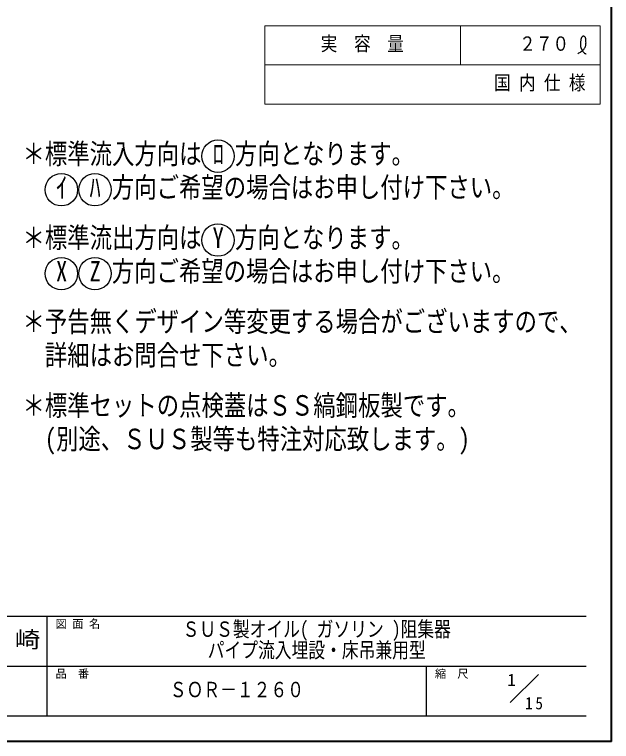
# Model space of a CAD drawing. Units: millimetres at full size, sheet at 1:15; details may follow other scales. Extents: x -3171 to 2904, y -2098 to 2117.
# Drawn here: x 1303 to 2904, y -2098 to -148 of the extents above; entities that cross this region are included whole.
import ezdxf
from ezdxf.enums import TextEntityAlignment as Align

# ---------------------------------------------------------------- set-up
doc = ezdxf.new("R2010")
doc.units = ezdxf.units.MM
doc.header["$LTSCALE"] = 15
doc.layers.add('0-6_補助線', color=4, linetype='Continuous', lineweight=9)
doc.styles.add('ＭＳ ゴシック', font='')
doc.styles.get('ＭＳ ゴシック').set_extended_font_data('MS Gothic')

msp = doc.modelspace()

# ---------------------------------------------------------------- linework, layer by layer
at = {"layer": '0-6_補助線', "color": 1, "lineweight": 40}
for q in [(2904.12, 2117.05), (-3170.88, -2097.95)]:
    msp.add_line((2904.12, -2097.95), q, dxfattribs=at)
at = {"layer": '0-6_補助線', "color": 3, "lineweight": 18}
for p, q in [((1974.12, -177.95), (2874.12, -177.95)), ((1974.12, -177.95), (1974.12, -387.95)), ((2499.12, -177.95), (2499.12, -282.95)), ((2874.12, -177.95), (2874.12, -387.95)), ((1974.12, -282.95), (2874.12, -282.95)), ((1974.12, -387.95), (2874.12, -387.95))]:
    msp.add_line(p, q, dxfattribs=at)
at = {"layer": '0-6_補助線', "color": 6, "lineweight": 25}
for p, q in [((2836.62, -1762.6), (-133.38, -1762.6)), ((1390.19, -2030.45), (1390.19, -1762.6)), ((2836.62, -1896.53), (988.4, -1896.53)), ((2408.05, -2030.45), (2408.05, -1896.53)), ((2836.62, -2030.45), (-133.38, -2030.45))]:
    msp.add_line(p, q, dxfattribs=at)
at = {"layer": '0-6_補助線', "color": 7, "lineweight": 18}
msp.add_line((2632.28, -1993.72), (2708.05, -1917.95), dxfattribs=at)
at = {"layer": '0-6_補助線', "color": 5, "lineweight": 25}
for points in [[(2813.67, -252.96), (2814.9, -252.26), (2817, -251.03), (2819.08, -249.78), (2821.14, -248.47), (2823.15, -247.1), (2825.11, -245.64), (2826.21, -244.74), (2827.02, -244.04), (2828.38, -242.79), (2829.67, -241.47), (2830.86, -240.07), (2831.95, -238.6), (2832.91, -237.04), (2833.41, -236.11), (2833.76, -235.35), (2834.29, -233.99), (2834.74, -232.61), (2835.1, -231.19), (2835.38, -229.76), (2835.58, -228.31), (2835.67, -227.47), (2835.73, -226.61), (2835.8, -225.12), (2835.81, -223.62), (2835.79, -222.13), (2835.74, -220.62), (2835.69, -219.11), (2835.67, -218.23), (2835.64, -217.3), (2835.58, -215.69), (2835.45, -214.09), (2835.2, -212.53), (2834.78, -211.02), (2834.12, -209.57), (2833.61, -208.77), (2833.29, -208.34), (2832.66, -207.64), (2831.96, -207.02), (2831.2, -206.51)], [(2831.2, -206.51), (2830.4, -206.13), (2829.57, -205.92), (2829.09, -205.89), (2828.69, -205.92), (2828, -206.07), (2827.33, -206.33), (2826.68, -206.69), (2826.07, -207.14), (2825.49, -207.64), (2825.18, -207.95), (2824.75, -208.43), (2824.11, -209.32), (2823.57, -210.26), (2823.12, -211.25), (2822.75, -212.26), (2822.45, -213.3), (2822.31, -213.91), (2822.14, -214.67), (2821.91, -216), (2821.72, -217.33), (2821.57, -218.66), (2821.45, -220), (2821.34, -221.35), (2821.28, -222.13), (2821.2, -223.06), (2821.07, -224.67), (2820.96, -226.28), (2820.89, -227.88), (2820.89, -229.48), (2820.97, -231.08), (2821.07, -232), (2821.19, -232.79), (2821.46, -234.16), (2821.81, -235.51), (2822.23, -236.85), (2822.7, -238.17), (2823.22, -239.47), (2823.54, -240.22), (2823.78, -240.76)], [(2823.78, -240.76), (2824.21, -241.67), (2824.65, -242.58), (2825.12, -243.48), (2825.6, -244.37), (2826.11, -245.26), (2826.42, -245.77), (2826.78, -246.37), (2827.44, -247.38), (2828.15, -248.36), (2828.9, -249.29), (2829.72, -250.15), (2830.6, -250.92), (2831.14, -251.32), (2831.61, -251.62), (2832.46, -252.07), (2833.34, -252.46), (2834.25, -252.81), (2835.19, -253.12), (2836.14, -253.42), (2836.69, -253.58)]]:
    msp.add_lwpolyline(points, dxfattribs=at)
for centre in [(1848.37, -527.95), (1428.37, -617.95), (1518.37, -617.95), (1848.37, -752.95), (1428.37, -842.95), (1518.37, -842.95)]:
    msp.add_circle(centre, 43.5, dxfattribs=at)

# ---------------------------------------------------------------- texts
at = {"layer": '0-6_補助線', "color": 7, "style": 'ＭＳ ゴシック'}
for s, height, width, p in [('実\u3000容\u3000量', 38.49, 0.85, (2124.12, -256.7)), ('２７０', 38.49, 0.85, (2656.62, -256.7)), ('国 内 仕 様', 38.49, 0.85, (2589.12, -361.7)), ('＊標準流入方向は ﾛ 方向となります。', 54.99, 0.8, (1324.12, -565.45)), (' ｲ  ﾊ 方向ご希望の場合はお申し付け下さい。', 54.99, 0.8, (1384.12, -655.45)), ('＊標準流出方向は Y 方向となります。', 54.99, 0.8, (1324.12, -790.45)), (' X  Z 方向ご希望の場合はお申し付け下さい。', 54.99, 0.8, (1384.12, -880.45)), ('＊予告無くデザイン等変更する場合がございますので、', 54.99, 0.8, (1324.12, -1015.45)), ('詳細はお問合せ下さい。', 54.99, 0.8, (1384.12, -1105.45)), ('＊標準セットの点検蓋はＳＳ縞鋼板製です。', 54.99, 0.8, (1324.12, -1240.45)), ('(別途、ＳＵＳ製等も特注対応致します。)', 54.99, 0.8, (1384.12, -1330.45)), ('ＳＵＳ製オイル( ガソリン )阻集器', 41.24, 0.8, (1753.4, -1829.56)), ('千\u3000崎', 43.99, 1.15, (1165.19, -1859.56)), ('パイプ流入埋設・床吊兼用型', 41.24, 0.8, (1820.9, -1885.81)), ('ＳＯＲ－１２６０', 41.24, 0.8, (1719.12, -1991.62))]:
    msp.add_text(s, height=height, dxfattribs=dict(at, width=width)).set_placement(p, align=Align.BOTTOM_LEFT)
for s, height, p in [('図 面 名', 21.99, (1412.69, -1800.1)), ('品\u3000番', 21.99, (1412.69, -1934.03)), ('縮\u3000尺', 21.99, (2430.55, -1934.03)), ('1', 32.99, (2624.66, -1959.24))]:
    msp.add_text(s, height=height, dxfattribs=at).set_placement(p, align=Align.BOTTOM_LEFT)
at = {"layer": '0-6_補助線', "color": 7, "insert": (2672.62, -2012.31), "char_height": 32.99, "attachment_point": 7, "style": 'ＭＳ ゴシック'}
msp.add_mtext('\\T1.36;\\W0.9;15', dxfattribs=at)

doc.saveas('drawing.dxf')
